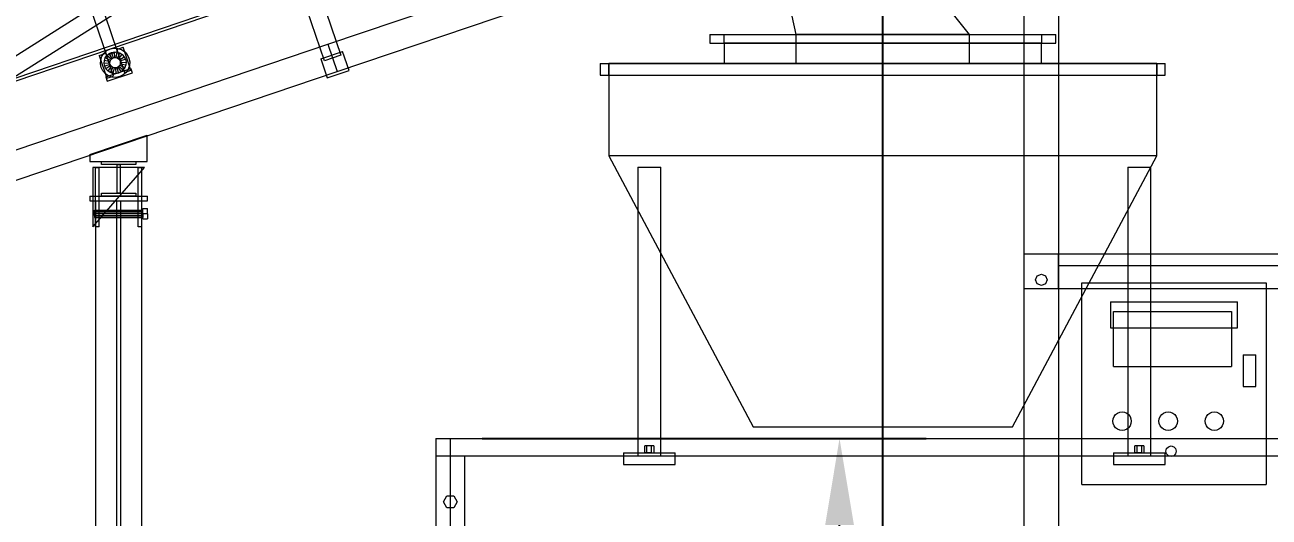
# Model space of a CAD drawing. Header units: millimetres. Extents: x -1970 to 34302, y -65268 to 6837.
# Drawn here: x 9857 to 12015, y 2164 to 3017 of the extents above; entities that cross this region are included whole.
import ezdxf

# ---------------------------------------------------------------- set-up
doc = ezdxf.new("R2010")
doc.units = ezdxf.units.MM
for name, color, linetype, lineweight in [('COTAS_O', 1, 'Continuous', 0), ('COTAS_P', 1, 'Continuous', 0), ('lateral_adapter-mix', 7, 'Continuous', 0), ('lateral_C01', 7, 'Continuous', 0), ('lateral_C01-mix', 7, 'Continuous', 0), ('lateral_dosificador', 7, 'Continuous', 0), ('lateral_mezcladora', 7, 'Continuous', 0)]:
    doc.layers.add(name, color=color, linetype=linetype, lineweight=lineweight)
doc.dimstyles.new('R19_100', dxfattribs={"dimtxt": 250, "dimasz": 150, "dimexe": 150, "dimexo": 80, "dimgap": 100, "dimtad": 1, "dimtih": 1, "dimtoh": 1, "dimdsep": 46, "dimcen": 0.09, "dimadec": 0, "dimazin": 0, "dimtfac": 1, "dimtdec": 4, "dimtofl": 0, "dimtmove": 0, "dimatfit": 3, "dimfxl": 1, "dimtolj": 1, "dimtzin": 0, "dimarcsym": 0})

# ---------------------------------------------------------------- blocks, each defined once
blk = doc.blocks.new('*D0')
at = {"layer": 'COTAS_P', "color": 0, "lineweight": -2, "transparency": 16777216}
for p, q in [((10918.9, 3565.8), (10608.3, 4484.8)), ((1803.3, 1350.6), (10514.3, 4294.7)), ((1923.7, 525.8), (1613.2, 1444.7))]:
    blk.add_line(p, q, dxfattribs=at)
at = {"layer": 'COTAS_P', "color": 0, "transparency": 16777216}
for points in [[(10506.3, 4318.3), (10522.3, 4271), (10656.4, 4342.7)], [(1795.3, 1374.3), (1811.3, 1327), (1661.2, 1302.6)]]:
    blk.add_solid(points, dxfattribs=at)
at = {"layer": 'Defpoints', "color": 0, "transparency": 16777216}
for p in [(10656.4, 4342.7), (10944.5, 3490.1), (1949.4, 450)]:
    blk.add_point(p, dxfattribs=at)
blk = doc.blocks.new('*D2')
at = {"layer": 'COTAS_P', "color": 0, "lineweight": -2, "transparency": 16777216}
for p, q in [((11024.5, 3490.1), (11494.5, 3490.1)), ((11344.5, 150), (11344.5, 3340.1)), ((11024.5, 0), (11494.5, 0))]:
    blk.add_line(p, q, dxfattribs=at)
at = {"layer": 'COTAS_P', "color": 0, "transparency": 16777216}
for points in [[(11319.5, 3340.1), (11369.5, 3340.1), (11344.5, 3490.1)], [(11319.5, 150), (11369.5, 150), (11344.5, 0)]]:
    blk.add_solid(points, dxfattribs=at)
at = {"layer": 'Defpoints', "color": 0, "transparency": 16777216}
for p in [(10944.5, 3490.1), (11344.5, 3490.1), (10944.5, 0)]:
    blk.add_point(p, dxfattribs=at)
blk = doc.blocks.new('*D15')
at = {"layer": 'COTAS_P', "color": 0, "lineweight": -2, "transparency": 16777216}
for p, q in [((11649.5, 4600), (12419.5, 4600)), ((12269.5, 2150), (12269.5, 4450)), ((11649.5, 2000), (12419.5, 2000))]:
    blk.add_line(p, q, dxfattribs=at)
at = {"layer": 'COTAS_P', "color": 0, "transparency": 16777216}
for points in [[(12244.5, 4450), (12294.5, 4450), (12269.5, 4600)], [(12244.5, 2150), (12294.5, 2150), (12269.5, 2000)]]:
    blk.add_solid(points, dxfattribs=at)
at = {"layer": 'Defpoints', "color": 0, "transparency": 16777216}
for p in [(11569.5, 4600), (12269.5, 4600), (11569.5, 2000)]:
    blk.add_point(p, dxfattribs=at)
blk = doc.blocks.new('*D17')
at = {"layer": 'COTAS_O', "color": 0, "lineweight": -2, "transparency": 16777216}
for p, q in [((10649.5, 2300), (11419.5, 2300)), ((11269.5, 1250), (11269.5, 2150)), ((10649.5, 1100), (11419.5, 1100))]:
    blk.add_line(p, q, dxfattribs=at)
at = {"layer": 'COTAS_O', "color": 0, "transparency": 16777216}
for points in [[(11244.5, 2150), (11294.5, 2150), (11269.5, 2300)], [(11244.5, 1250), (11294.5, 1250), (11269.5, 1100)]]:
    blk.add_solid(points, dxfattribs=at)
at = {"layer": 'Defpoints', "color": 0, "transparency": 16777216}
for p in [(10569.5, 2300), (11269.5, 2300), (10569.5, 1100)]:
    blk.add_point(p, dxfattribs=at)

msp = doc.modelspace()

# ---------------------------------------------------------------- linework, layer by layer
at = {"layer": 'lateral_adapter-mix'}
for p, q in [((11194.529, 3000), (11494.529, 3000)), ((11194.529, 2950), (11194.529, 3000)), ((11494.529, 3000), (11494.529, 2950)), ((11494.529, 2950), (11194.529, 2950))]:
    msp.add_line(p, q, dxfattribs=at)
at = {"layer": 'lateral_C01'}
for p, q in [((2012.494, 264.236), (11002.451, 3319.63)), ((2014.103, 259.502), (11004.06, 3314.896)), ((9245.334, 2588.118), (10289.314, 3247.061)), ((10311.531, 3239.18), (10404.381, 2964.445)), ((9261.347, 2562.749), (10305.327, 3221.692)), ((10375.961, 2954.84), (10283.11, 3229.574)), ((9951.921, 3100.755), (9998.09, 2964.145)), ((10017.037, 2970.549), (9970.868, 3107.158)), ((10382.167, 2983.327), (10704.269, 3092.186)), ((10398.175, 2935.959), (10720.277, 3044.818)), ((9245.336, 2599.118), (10382.167, 2983.327)), ((10015.756, 2974.338), (10027.125, 2978.18)), ((10040.572, 2938.391), (10027.125, 2978.18)), ((10382.167, 2983.327), (10398.175, 2935.959)), ((9985.441, 2964.093), (9996.809, 2967.935)), ((9985.441, 2964.093), (9998.888, 2924.304)), ((9988.101, 2956.23), (9990.241, 2962.506)), ((9990.241, 2962.506), (9993.932, 2968.015)), ((9993.932, 2968.015), (9998.923, 2972.38)), ((9994.376, 2954.973), (9995.977, 2959.668)), ((9995.977, 2959.668), (9998.738, 2963.789)), ((10004.94, 2955.233), (9995.977, 2959.668)), ((10010.256, 2928.146), (9996.809, 2967.935)), ((9998.09, 2964.145), (10017.037, 2970.549)), ((9998.738, 2963.789), (10002.472, 2967.054)), ((10006.248, 2957.185), (9998.738, 2963.789)), ((9998.923, 2972.38), (10004.874, 2975.305)), ((10002.472, 2967.054), (10006.923, 2969.242)), ((10008.016, 2958.732), (10002.472, 2967.054)), ((10004.874, 2975.305), (10011.379, 2976.59)), ((10004.94, 2955.233), (10006.248, 2957.185)), ((10006.248, 2957.185), (10008.016, 2958.732)), ((10006.923, 2969.242), (10011.789, 2970.203)), ((10010.125, 2959.768), (10006.923, 2969.242)), ((10008.016, 2958.732), (10010.125, 2959.768)), ((10010.125, 2959.768), (10012.43, 2960.223)), ((10011.379, 2976.59), (10017.995, 2976.147)), ((10012.43, 2960.223), (10011.789, 2970.203)), ((10011.789, 2970.203), (10016.738, 2969.872)), ((10012.43, 2960.223), (10014.774, 2960.067)), ((10014.774, 2960.067), (10016.738, 2969.872)), ((10014.774, 2960.067), (10016.998, 2959.308)), ((10015.756, 2974.338), (10029.204, 2934.549)), ((10016.738, 2969.872), (10021.433, 2968.271)), ((10016.998, 2959.308), (10021.433, 2968.271)), ((10016.998, 2959.308), (10018.949, 2958)), ((10017.995, 2976.147), (10024.271, 2974.007)), ((10018.949, 2958), (10025.553, 2965.51)), ((10018.949, 2958), (10020.496, 2956.232)), ((10020.496, 2956.232), (10028.818, 2961.777)), ((10021.433, 2968.271), (10025.553, 2965.51)), ((10031.006, 2957.325), (10021.533, 2954.123)), ((10024.271, 2974.007), (10029.779, 2970.316)), ((10025.553, 2965.51), (10028.818, 2961.777)), ((10028.818, 2961.777), (10031.006, 2957.325)), ((10029.779, 2970.316), (10034.144, 2965.325)), ((10031.006, 2957.325), (10031.967, 2952.459)), ((10034.144, 2965.325), (10037.069, 2959.374)), ((10037.069, 2959.374), (10038.354, 2952.869)), ((10369.623, 2957.976), (10407.517, 2970.783)), ((10369.623, 2957.976), (10380.829, 2924.819)), ((10404.381, 2964.445), (10375.961, 2954.84)), ((10418.723, 2937.626), (10407.517, 2970.783)), ((9261.345, 2551.75), (10398.175, 2935.959)), ((9987.658, 2949.614), (9988.101, 2956.23)), ((9988.943, 2943.109), (9987.658, 2949.614)), ((9991.868, 2937.159), (9988.943, 2943.109)), ((9996.233, 2932.168), (9991.868, 2937.159)), ((9994.045, 2950.025), (9994.376, 2954.973)), ((10004.025, 2950.665), (9994.045, 2950.025)), ((9995.006, 2945.159), (9994.045, 2950.025)), ((10004.182, 2953.009), (9994.376, 2954.973)), ((10004.48, 2948.36), (9995.006, 2945.159)), ((9997.194, 2940.707), (9995.006, 2945.159)), ((9996.98, 2926.825), (10040.559, 2941.553)), ((10005.516, 2946.252), (9997.194, 2940.707)), ((10000.46, 2936.974), (9997.194, 2940.707)), ((10007.063, 2944.483), (10000.46, 2936.974)), ((10004.58, 2934.213), (10000.46, 2936.974)), ((10004.025, 2950.665), (10004.182, 2953.009)), ((10004.48, 2948.36), (10004.025, 2950.665)), ((10004.182, 2953.009), (10004.94, 2955.233)), ((10005.516, 2946.252), (10004.48, 2948.36)), ((10009.015, 2943.175), (10004.58, 2934.213)), ((10007.063, 2944.483), (10005.516, 2946.252)), ((10009.015, 2943.175), (10007.063, 2944.483)), ((10011.239, 2942.417), (10009.015, 2943.175)), ((10011.239, 2942.417), (10009.275, 2932.612)), ((10013.583, 2942.26), (10011.239, 2942.417)), ((10015.888, 2942.716), (10013.583, 2942.26)), ((10013.583, 2942.26), (10014.224, 2932.281)), ((10017.996, 2943.752), (10015.888, 2942.716)), ((10015.888, 2942.716), (10019.09, 2933.242)), ((10019.765, 2945.299), (10017.996, 2943.752)), ((10017.996, 2943.752), (10023.541, 2935.43)), ((10023.541, 2935.43), (10019.09, 2933.242)), ((10021.073, 2947.25), (10019.765, 2945.299)), ((10019.765, 2945.299), (10027.275, 2938.695)), ((10020.496, 2956.232), (10021.533, 2954.123)), ((10021.831, 2949.474), (10021.073, 2947.25)), ((10021.073, 2947.25), (10030.036, 2942.816)), ((10021.533, 2954.123), (10021.988, 2951.819)), ((10021.988, 2951.819), (10021.831, 2949.474)), ((10021.831, 2949.474), (10031.636, 2947.51)), ((10021.988, 2951.819), (10031.967, 2952.459)), ((10027.275, 2938.695), (10023.541, 2935.43)), ((10030.036, 2942.816), (10027.275, 2938.695)), ((10029.204, 2934.549), (10040.572, 2938.391)), ((10031.636, 2947.51), (10030.036, 2942.816)), ((10031.967, 2952.459), (10031.636, 2947.51)), ((10035.772, 2939.977), (10032.081, 2934.469)), ((10037.912, 2946.253), (10035.772, 2939.977)), ((10038.354, 2952.869), (10037.912, 2946.253)), ((10043.12, 2933.975), (10040.559, 2941.553)), ((10380.829, 2924.819), (10418.723, 2937.626)), ((10001.742, 2928.476), (9996.233, 2932.168)), ((9996.98, 2926.825), (9999.542, 2919.247)), ((9998.888, 2924.304), (10010.256, 2928.146)), ((9999.542, 2919.247), (10043.12, 2933.975)), ((10008.018, 2926.337), (10001.742, 2928.476)), ((10009.275, 2932.612), (10004.58, 2934.213)), ((10014.634, 2925.894), (10008.018, 2926.337)), ((10014.224, 2932.281), (10009.275, 2932.612)), ((10019.09, 2933.242), (10014.224, 2932.281)), ((10021.139, 2927.179), (10014.634, 2925.894)), ((10027.09, 2930.104), (10021.139, 2927.179)), ((10032.081, 2934.469), (10027.09, 2930.104)), ((9968.912, 2791.938), (10068.912, 2825.735)), ((10068.912, 2779.938), (10068.912, 2825.735)), ((9968.912, 2791.938), (9968.912, 2779.938)), ((9968.912, 2779.938), (10068.912, 2779.938)), ((9974.232, 2666.938), (10064.232, 2769.938)), ((10064.232, 2769.938), (9974.232, 2769.938)), ((9974.232, 2769.938), (9974.232, 2666.938)), ((9979.232, 2666.938), (9979.232, 2769.938)), ((9979.232, 2769.938), (9985.232, 2769.938)), ((9985.232, 2666.938), (9985.232, 2769.938)), ((9989.232, 2774.938), (9989.232, 2779.938)), ((9989.232, 2779.938), (10049.232, 2779.938)), ((10049.232, 2774.938), (9989.232, 2774.938)), ((10016.732, 2724.938), (10016.732, 2774.938)), ((10016.732, 2774.938), (10021.732, 2774.938)), ((10021.732, 2774.938), (10021.732, 2724.938)), ((10049.232, 2779.938), (10049.232, 2774.938)), ((10053.232, 2666.938), (10053.232, 2769.938)), ((10053.232, 2769.938), (10059.232, 2769.938)), ((10059.232, 2666.938), (10059.232, 2769.938)), ((9969.232, 2719.938), (10069.232, 2719.938)), ((9969.232, 2719.938), (9969.232, 2711.938)), ((9989.232, 2719.938), (9989.232, 2724.938)), ((9989.232, 2724.938), (10049.232, 2724.938)), ((10049.232, 2719.938), (9989.232, 2719.938)), ((10021.732, 2724.938), (10016.732, 2724.938)), ((10049.232, 2724.938), (10049.232, 2719.938)), ((10069.232, 2711.938), (10069.232, 2719.938)), ((9969.232, 2711.938), (10069.232, 2711.938)), ((9979.232, 2711.938), (10059.232, 2711.938)), ((9979.232, 2711.938), (9979.232, 25)), ((10015.732, 2711.938), (10022.732, 2711.938)), ((10015.732, 2711.938), (10015.732, 25)), ((10022.732, 25), (10022.732, 2711.938)), ((10059.232, 25), (10059.232, 2711.938)), ((10061.232, 2689.438), (10061.232, 2698.445)), ((10061.232, 2698.445), (10069.232, 2698.445)), ((10069.232, 2689.438), (10069.232, 2698.445)), ((9977.232, 2694.981), (9977.232, 2695.838)), ((9977.232, 2695.838), (10061.232, 2695.838)), ((9977.232, 2692.638), (9977.232, 2694.981)), ((9977.232, 2694.981), (10061.232, 2694.981)), ((9977.232, 2689.438), (9977.232, 2692.638)), ((9977.232, 2692.638), (10061.232, 2692.638)), ((9977.232, 2686.238), (9977.232, 2689.438)), ((10061.232, 2689.438), (9977.232, 2689.438)), ((9977.232, 2686.238), (9977.232, 2683.896)), ((9977.232, 2686.238), (10061.232, 2686.238)), ((9977.232, 2683.896), (9977.232, 2683.038)), ((9977.232, 2683.896), (10061.232, 2683.896)), ((9977.232, 2683.038), (10061.232, 2683.038)), ((10061.232, 2694.981), (10061.232, 2695.838)), ((10061.232, 2692.638), (10061.232, 2694.981)), ((10061.232, 2689.438), (10061.232, 2692.638)), ((10061.232, 2689.438), (10061.232, 2686.238)), ((10061.232, 2680.432), (10061.232, 2689.438)), ((10069.232, 2689.438), (10061.232, 2689.438)), ((10061.232, 2686.238), (10061.232, 2683.896)), ((10061.232, 2683.896), (10061.232, 2683.038)), ((10061.232, 2680.432), (10069.232, 2680.432)), ((10069.232, 2689.438), (10069.232, 2680.432)), ((9985.232, 2666.938), (9979.232, 2666.938)), ((10059.232, 2666.938), (10053.232, 2666.938))]:
    msp.add_line(p, q, dxfattribs=at)
at = {"layer": 'lateral_C01-mix'}
for p, q in [((11194.529, 3000), (11139.529, 3255.056)), ((11289.529, 3255.056), (11494.529, 3000)), ((11494.529, 3000), (11194.529, 3000))]:
    msp.add_line(p, q, dxfattribs=at)
at = {"layer": 'lateral_dosificador'}
for p, q in [((11589.529, 2020), (11589.529, 4560)), ((11649.529, 4560), (11649.529, 2020)), ((11589.529, 2620), (11649.529, 2620)), ((11589.529, 2560), (11589.529, 2620)), ((11649.529, 2620), (13189.529, 2620)), ((11649.529, 2560), (11649.529, 2620)), ((11649.529, 2600), (13189.529, 2600)), ((11649.529, 2560), (11649.529, 2600)), ((11609.529, 2575), (11612.457, 2582.071)), ((11612.457, 2567.929), (11609.529, 2575)), ((11612.457, 2582.071), (11619.529, 2585)), ((11619.529, 2585), (11626.6, 2582.071)), ((11626.6, 2582.071), (11629.529, 2575)), ((11629.529, 2575), (11626.6, 2567.929)), ((11689.529, 2570), (12009.529, 2570)), ((11689.529, 2220), (11689.529, 2570)), ((12009.529, 2570), (12009.529, 2220)), ((11589.529, 2560), (11649.529, 2560)), ((11619.529, 2565), (11612.457, 2567.929)), ((11626.6, 2567.929), (11619.529, 2565)), ((11649.529, 2560), (13189.529, 2560)), ((11739.529, 2537), (11959.529, 2537)), ((11739.529, 2537), (11739.529, 2492)), ((11959.529, 2492), (11959.529, 2537)), ((11744.529, 2520), (11949.529, 2520)), ((11744.529, 2425), (11744.529, 2520)), ((11949.529, 2520), (11949.529, 2425)), ((11739.529, 2492), (11959.529, 2492)), ((11969.529, 2445), (11991.529, 2445)), ((11969.529, 2445), (11969.529, 2390)), ((11991.529, 2390), (11991.529, 2445)), ((11744.529, 2425), (11949.529, 2425)), ((11969.529, 2390), (11991.529, 2390)), ((11743.529, 2330), (11744.074, 2334.141)), ((11744.074, 2334.141), (11745.672, 2338)), ((11745.672, 2338), (11748.215, 2341.314)), ((11748.215, 2341.314), (11751.529, 2343.856)), ((11751.529, 2343.856), (11755.387, 2345.455)), ((11755.387, 2345.455), (11759.529, 2346)), ((11759.529, 2346), (11763.67, 2345.455)), ((11763.67, 2345.455), (11767.529, 2343.856)), ((11767.529, 2343.856), (11770.842, 2341.314)), ((11770.842, 2341.314), (11773.385, 2338)), ((11773.385, 2338), (11774.983, 2334.141)), ((11774.983, 2334.141), (11775.529, 2330)), ((11823.529, 2330), (11824.074, 2334.141)), ((11824.074, 2334.141), (11825.672, 2338)), ((11825.672, 2338), (11828.215, 2341.314)), ((11828.215, 2341.314), (11831.529, 2343.856)), ((11831.529, 2343.856), (11835.387, 2345.455)), ((11835.387, 2345.455), (11839.529, 2346)), ((11839.529, 2346), (11843.67, 2345.455)), ((11843.67, 2345.455), (11847.529, 2343.856)), ((11847.529, 2343.856), (11850.842, 2341.314)), ((11850.842, 2341.314), (11853.385, 2338)), ((11853.385, 2338), (11854.983, 2334.141)), ((11854.983, 2334.141), (11855.529, 2330)), ((11903.529, 2330), (11904.074, 2334.141)), ((11904.074, 2334.141), (11905.672, 2338)), ((11905.672, 2338), (11908.215, 2341.314)), ((11908.215, 2341.314), (11911.529, 2343.856)), ((11911.529, 2343.856), (11915.387, 2345.455)), ((11915.387, 2345.455), (11919.529, 2346)), ((11919.529, 2346), (11923.67, 2345.455)), ((11923.67, 2345.455), (11927.529, 2343.856)), ((11927.529, 2343.856), (11930.842, 2341.314)), ((11930.842, 2341.314), (11933.385, 2338)), ((11933.385, 2338), (11934.983, 2334.141)), ((11934.983, 2334.141), (11935.529, 2330)), ((11744.074, 2325.859), (11743.529, 2330)), ((11745.672, 2322), (11744.074, 2325.859)), ((11748.215, 2318.686), (11745.672, 2322)), ((11751.529, 2316.144), (11748.215, 2318.686)), ((11755.387, 2314.545), (11751.529, 2316.144)), ((11759.529, 2314), (11755.387, 2314.545)), ((11763.67, 2314.545), (11759.529, 2314)), ((11767.529, 2316.144), (11763.67, 2314.545)), ((11770.842, 2318.686), (11767.529, 2316.144)), ((11773.385, 2322), (11770.842, 2318.686)), ((11774.983, 2325.859), (11773.385, 2322)), ((11775.529, 2330), (11774.983, 2325.859)), ((11824.074, 2325.859), (11823.529, 2330)), ((11825.672, 2322), (11824.074, 2325.859)), ((11828.215, 2318.686), (11825.672, 2322)), ((11831.529, 2316.144), (11828.215, 2318.686)), ((11835.387, 2314.545), (11831.529, 2316.144)), ((11839.529, 2314), (11835.387, 2314.545)), ((11843.67, 2314.545), (11839.529, 2314)), ((11847.529, 2316.144), (11843.67, 2314.545)), ((11850.842, 2318.686), (11847.529, 2316.144)), ((11853.385, 2322), (11850.842, 2318.686)), ((11854.983, 2325.859), (11853.385, 2322)), ((11855.529, 2330), (11854.983, 2325.859)), ((11904.074, 2325.859), (11903.529, 2330)), ((11905.672, 2322), (11904.074, 2325.859)), ((11908.215, 2318.686), (11905.672, 2322)), ((11911.529, 2316.144), (11908.215, 2318.686)), ((11915.387, 2314.545), (11911.529, 2316.144)), ((11919.529, 2314), (11915.387, 2314.545)), ((11923.67, 2314.545), (11919.529, 2314)), ((11927.529, 2316.144), (11923.67, 2314.545)), ((11930.842, 2318.686), (11927.529, 2316.144)), ((11933.385, 2322), (11930.842, 2318.686)), ((11934.983, 2325.859), (11933.385, 2322)), ((11935.529, 2330), (11934.983, 2325.859)), ((11835.529, 2278), (11836.734, 2282.5)), ((11836.734, 2273.5), (11835.529, 2278)), ((11836.734, 2282.5), (11840.029, 2285.794)), ((11840.029, 2270.206), (11836.734, 2273.5)), ((11840.029, 2285.794), (11844.529, 2287)), ((11844.529, 2269), (11840.029, 2270.206)), ((11844.529, 2287), (11849.029, 2285.794)), ((11849.029, 2270.206), (11844.529, 2269)), ((11849.029, 2285.794), (11852.323, 2282.5)), ((11852.323, 2273.5), (11849.029, 2270.206)), ((11852.323, 2282.5), (11853.529, 2278)), ((11853.529, 2278), (11852.323, 2273.5)), ((11689.529, 2220), (12009.529, 2220))]:
    msp.add_line(p, q, dxfattribs=at)
at = {"layer": 'lateral_mezcladora'}
for p, q in [((11044.529, 3000), (11644.529, 3000)), ((11044.529, 3000), (11044.529, 2985)), ((11044.529, 3000), (11069.529, 3000)), ((11069.529, 2985), (11069.529, 3000)), ((11619.529, 3000), (11644.529, 3000)), ((11619.529, 3000), (11619.529, 2985)), ((11644.529, 2985), (11644.529, 3000)), ((11044.529, 2985), (11644.529, 2985)), ((11044.529, 2985), (11069.529, 2985)), ((11619.529, 2985), (11069.529, 2985)), ((11069.529, 2985), (11069.529, 2950)), ((11619.529, 2950), (11619.529, 2985)), ((11619.529, 2985), (11644.529, 2985)), ((10854.529, 2950), (11834.529, 2950)), ((10854.529, 2950), (10854.529, 2930)), ((10854.529, 2950), (10869.529, 2950)), ((11819.529, 2950), (10869.529, 2950)), ((10869.529, 2950), (10869.529, 2790)), ((10869.529, 2930), (10869.529, 2950)), ((11069.529, 2950), (11619.529, 2950)), ((11819.529, 2790), (11819.529, 2950)), ((11819.529, 2950), (11834.529, 2950)), ((11819.529, 2950), (11819.529, 2930)), ((11834.529, 2930), (11834.529, 2950)), ((10854.529, 2930), (11834.529, 2930)), ((10854.529, 2930), (10869.529, 2930)), ((11819.529, 2930), (11834.529, 2930)), ((11819.529, 2790), (10869.529, 2790)), ((10869.529, 2790), (11119.529, 2320)), ((11569.529, 2320), (11819.529, 2790)), ((10919.529, 2770), (10959.529, 2770)), ((10919.529, 2770), (10919.529, 2270)), ((10959.529, 2270), (10959.529, 2770)), ((11769.529, 2770), (11809.529, 2770)), ((11769.529, 2770), (11769.529, 2270)), ((11809.529, 2270), (11809.529, 2770)), ((11119.529, 2320), (11569.529, 2320)), ((10569.529, 2300), (16769.529, 2300)), ((10569.529, 2300), (10569.529, 1275)), ((10569.529, 2300), (10569.529, 2270)), ((10569.529, 2300), (10594.529, 2300)), ((10594.529, 2270), (10594.529, 2300)), ((10569.529, 2270), (16769.529, 2270)), ((10569.529, 2270), (10594.529, 2270)), ((10569.529, 2270), (10569.529, 1275)), ((10569.529, 2270), (10619.529, 2270)), ((10569.529, 2270), (10569.529, 1240)), ((10594.529, 1275), (10594.529, 2270)), ((10619.529, 1240), (10619.529, 2270)), ((10894.529, 2275), (10984.529, 2275)), ((10894.529, 2275), (10894.529, 2255)), ((10919.529, 2270), (10959.529, 2270)), ((10935.529, 2287), (10931.529, 2287)), ((10931.529, 2275), (10931.529, 2287)), ((10935.529, 2275), (10931.529, 2275)), ((10943.529, 2287), (10935.529, 2287)), ((10935.529, 2275), (10935.529, 2287)), ((10943.529, 2275), (10935.529, 2275)), ((10947.529, 2287), (10943.529, 2287)), ((10943.529, 2275), (10943.529, 2287)), ((10943.529, 2275), (10947.529, 2275)), ((10947.529, 2287), (10947.529, 2275)), ((10984.529, 2255), (10984.529, 2275)), ((11744.529, 2275), (11834.529, 2275)), ((11744.529, 2275), (11744.529, 2255)), ((11769.529, 2270), (11809.529, 2270)), ((11785.529, 2287), (11781.529, 2287)), ((11781.529, 2275), (11781.529, 2287)), ((11785.529, 2275), (11781.529, 2275)), ((11793.529, 2287), (11785.529, 2287)), ((11785.529, 2275), (11785.529, 2287)), ((11793.529, 2275), (11785.529, 2275)), ((11797.529, 2287), (11793.529, 2287)), ((11793.529, 2275), (11793.529, 2287)), ((11793.529, 2275), (11797.529, 2275)), ((11797.529, 2287), (11797.529, 2275)), ((11834.529, 2255), (11834.529, 2275)), ((10894.529, 2255), (10984.529, 2255)), ((11744.529, 2255), (11834.529, 2255)), ((10582.529, 2190), (10588.529, 2200.392)), ((10588.529, 2179.608), (10582.529, 2190)), ((10588.529, 2200.392), (10600.529, 2200.392)), ((10600.529, 2179.608), (10588.529, 2179.608)), ((10600.529, 2200.392), (10606.529, 2190)), ((10606.529, 2190), (10600.529, 2179.608))]:
    msp.add_line(p, q, dxfattribs=at)

# ---------------------------------------------------------------- dimensions: what is measured, and where the dimension line sits
at = {"layer": 'COTAS_O'}
dim = msp.add_aligned_dim(p1=(10569.529, 1100), p2=(10569.529, 2300), distance=-700, text='<> O', dimstyle='R19_100', dxfattribs=at)
dim.commit()
dim.dimension.update_dxf_attribs({"geometry": '*D17', "text_midpoint": (11269.529, 1700)})
at = {"layer": 'COTAS_P'}
for p1, p2, distance, picture, middle in [((11569.529, 2000), (11569.529, 4600), -700, '*D15', (12269.529, 3300)), ((1949.358, 450), (10944.529, 3490.056), 900, '*D0', (6158.787, 2822.651)), ((10944.529, 0), (10944.529, 3490.056), -400, '*D2', (11344.529, 1745.028))]:
    dim = msp.add_aligned_dim(p1=p1, p2=p2, distance=distance, text='<> P', dimstyle='R19_100', dxfattribs=at)
    dim.commit()
    dim.dimension.update_dxf_attribs({"geometry": picture, "text_midpoint": middle})

doc.saveas('drawing.dxf')
